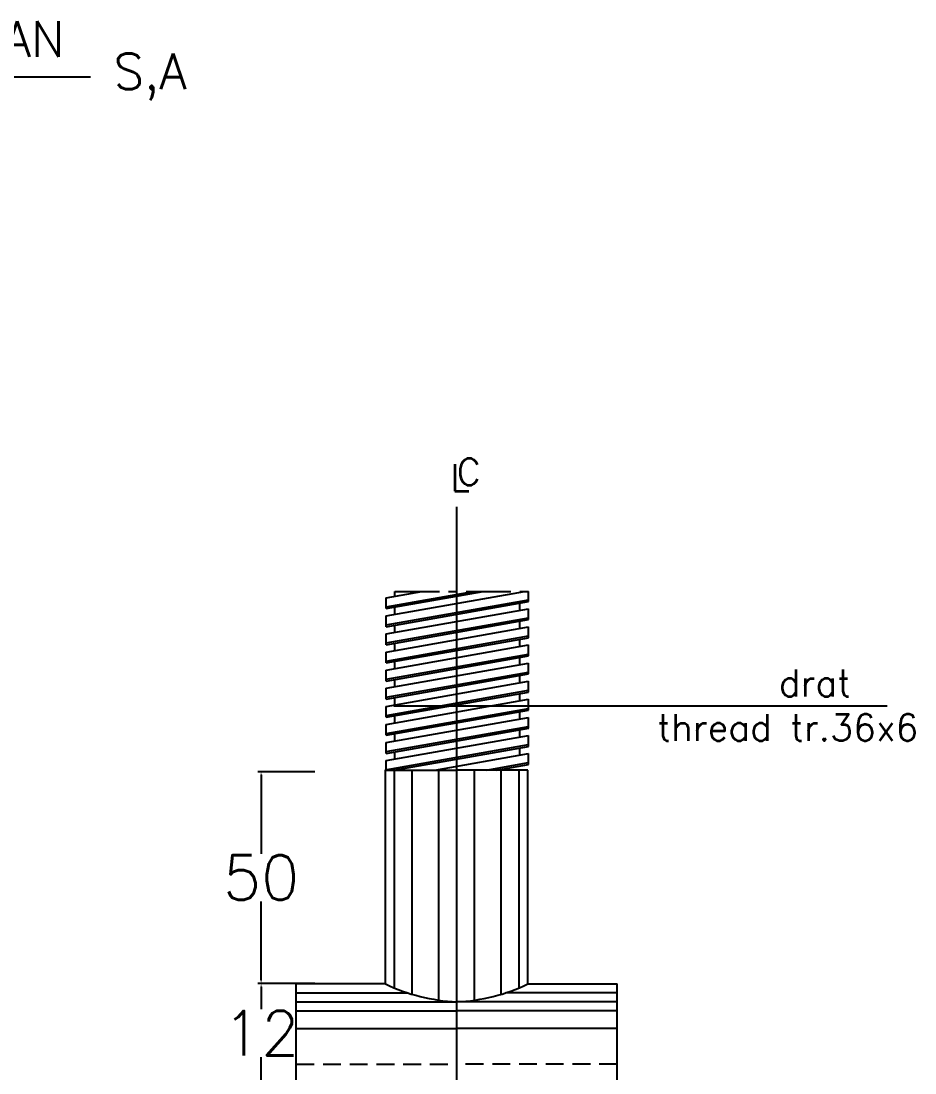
# Model space of a CAD drawing. Header units: metres. Extents: x 444 to 3227, y -3167 to -392.
# Drawn here: x 553.1 to 603.3, y -3085.3 to -3026.2 of the extents above; entities that cross this region are included whole.
import ezdxf

# ---------------------------------------------------------------- set-up
doc = ezdxf.new("R2010")
doc.units = ezdxf.units.M
doc.linetypes.add('CENTERX2', pattern=[4, 2.5, -0.5, 0.5, -0.5])
doc.linetypes.add('DASHEDX2', pattern=[1.5, 1, -0.5])
doc.layers.get('DEFPOINTS').update_dxf_attribs({"linetype": 'CONTINUOUS'})
for name, color, linetype in [('BANGUNAN', 7, 'CONTINUOUS'), ('DIMENSI', 7, 'CONTINUOUS'), ('TEX', 7, 'CONTINUOUS')]:
    doc.layers.add(name, color=color, linetype=linetype)
doc.styles.get("Standard").update_dxf_attribs({"font": 'Simplex.shx', "height": 2.5})
doc.dimstyles.get("Standard").update_dxf_attribs({"dimtxt": 0.18, "dimasz": 0.18, "dimexe": 0.18, "dimexo": 0.0625, "dimgap": 0.09, "dimtad": 0, "dimtih": 1, "dimtoh": 1, "dimdec": 4, "dimzin": 0, "dimdsep": 46, "dimtxsty": 'Standard', "dimcen": 0.09, "dimadec": 0, "dimazin": 0, "dimtfac": 1, "dimtdec": 4, "dimtofl": 0, "dimtmove": 0, "dimatfit": 3, "dimfxl": 1, "dimtolj": 1, "dimtzin": 0, "dimarcsym": 0})

# ---------------------------------------------------------------- blocks, each defined once
blk = doc.blocks.new('*D219')
at = {"layer": 'DEFPOINTS', "color": 0}
for p in [(566.61, -3080.234), (566.61, -3080.234), (566.61, -3085.81)]:
    blk.add_point(p, dxfattribs=at)
at = {"layer": 'DIMENSI', "color": 0, "lineweight": -2}
for p, q in [((566.547, -3080.234), (566.43, -3080.234)), ((566.61, -3080.414), (566.61, -3081.682)), ((566.61, -3085.63), (566.61, -3084.362)), ((566.547, -3085.81), (566.43, -3085.81))]:
    blk.add_line(p, q, dxfattribs=at)
at = {"layer": 'DIMENSI', "color": 0}
for points in [[(566.58, -3080.414), (566.64, -3080.414), (566.61, -3080.234)], [(566.58, -3085.63), (566.64, -3085.63), (566.61, -3085.81)]]:
    blk.add_solid(points, dxfattribs=at)
at = {"layer": 'DIMENSI', "color": 0, "insert": (566.61, -3083.022), "char_height": 2.5, "attachment_point": 5}
blk.add_mtext('\\A1;12', dxfattribs=at)
blk = doc.blocks.new('*D214')
at = {"layer": 'DEFPOINTS', "color": 0}
for p in [(566.61, -3068.349), (569.694, -3068.349), (569.694, -3080.234)]:
    blk.add_point(p, dxfattribs=at)
at = {"layer": 'DIMENSI', "color": 0, "lineweight": -2}
for p, q in [((569.632, -3068.349), (566.43, -3068.349)), ((566.61, -3068.529), (566.61, -3072.952)), ((566.61, -3080.054), (566.61, -3075.632)), ((569.632, -3080.234), (566.43, -3080.234))]:
    blk.add_line(p, q, dxfattribs=at)
at = {"layer": 'DIMENSI', "color": 0}
for points in [[(566.58, -3068.529), (566.64, -3068.529), (566.61, -3068.349)], [(566.58, -3080.054), (566.64, -3080.054), (566.61, -3080.234)]]:
    blk.add_solid(points, dxfattribs=at)
at = {"layer": 'DIMENSI', "color": 0, "insert": (566.61, -3074.292), "char_height": 2.5, "attachment_point": 5}
blk.add_mtext('\\A1;50', dxfattribs=at)

msp = doc.modelspace()

# ---------------------------------------------------------------- linework, layer by layer
at = {"layer": 'BANGUNAN', "color": 1}
for q in [(577.58411, -3053.49789), (577.58411, -3058.26128)]:
    msp.add_line((577.58411, -3105.46128), q, dxfattribs=at)
at = {"layer": 'BANGUNAN', "color": 2}
for p, q in [((573.61805, -3059.60599), (581.38132, -3058.23712)), ((573.61805, -3059.09828), (578.50194, -3058.23712)), ((573.61805, -3059.19982), (579.07782, -3058.23712)), ((573.61805, -3058.59056), (575.62255, -3058.23712)), ((574.11805, -3058.5024), (574.11805, -3058.23712)), ((581.61805, -3058.80463), (581.61805, -3058.23712)), ((573.61805, -3059.19982), (573.61805, -3058.59056)), ((573.61805, -3060.1137), (581.61805, -3058.70309)), ((573.61805, -3060.21525), (581.61805, -3058.80463)), ((581.11805, -3059.29896), (581.11805, -3058.89279)), ((573.61805, -3060.62142), (581.61805, -3059.2108)), ((574.11805, -3059.51783), (574.11805, -3059.11165)), ((581.61805, -3059.82006), (581.61805, -3059.2108)), ((573.61805, -3060.21525), (573.61805, -3059.60599)), ((573.61805, -3061.12913), (581.61805, -3059.71851)), ((573.61805, -3061.23067), (581.61805, -3059.82006)), ((574.11805, -3060.53325), (574.11805, -3060.12708)), ((581.11805, -3060.31439), (581.11805, -3059.90822)), ((573.61805, -3061.63684), (581.61805, -3060.22623)), ((573.61805, -3061.23067), (573.61805, -3060.62142)), ((573.61805, -3062.14456), (581.61805, -3060.73394)), ((581.61805, -3060.83548), (581.61805, -3060.22623)), ((573.61805, -3062.2461), (581.61805, -3060.83548)), ((573.61805, -3062.65227), (581.61805, -3061.24165)), ((574.11805, -3061.54868), (574.11805, -3061.14251)), ((581.11805, -3061.32982), (581.11805, -3060.92365)), ((581.61805, -3061.85091), (581.61805, -3061.24165)), ((573.61805, -3062.2461), (573.61805, -3061.63684)), ((573.61805, -3063.15998), (581.61805, -3061.74937)), ((573.61805, -3063.26152), (581.61805, -3061.85091)), ((581.11805, -3062.34524), (581.11805, -3061.93907)), ((573.61805, -3063.6677), (581.61805, -3062.25708)), ((574.11805, -3062.56411), (574.11805, -3062.15793)), ((581.61805, -3062.86634), (581.61805, -3062.25708)), ((573.61805, -3063.26152), (573.61805, -3062.65227)), ((573.61805, -3064.17541), (581.61805, -3062.76479)), ((573.61805, -3064.27695), (581.61805, -3062.86634)), ((581.11805, -3063.36067), (581.11805, -3062.9545)), ((573.61805, -3064.68312), (581.61805, -3063.27251)), ((573.61805, -3064.27695), (573.61805, -3063.6677)), ((574.11805, -3063.57953), (574.11805, -3063.17336)), ((581.61805, -3063.88176), (581.61805, -3063.27251)), ((573.61805, -3065.19084), (581.61805, -3063.78022)), ((573.61805, -3065.29238), (581.61805, -3063.88176)), ((573.61805, -3065.69855), (581.61805, -3064.28793)), ((574.11805, -3064.59496), (574.11805, -3064.18879)), ((581.11805, -3064.3761), (581.11805, -3063.96993)), ((581.61805, -3064.89719), (581.61805, -3064.28793)), ((573.61805, -3065.29238), (573.61805, -3064.68312)), ((573.61805, -3066.20626), (581.61805, -3064.79565)), ((573.61805, -3066.3078), (581.61805, -3064.89719)), ((573.61805, -3066.71398), (581.61805, -3065.30336)), ((574.11805, -3065.61039), (574.11805, -3065.20421)), ((581.11805, -3065.39152), (581.11805, -3064.98535)), ((581.61805, -3065.91262), (581.61805, -3065.30336)), ((573.61805, -3066.3078), (573.61805, -3065.69855)), ((573.61805, -3067.22169), (581.61805, -3065.81107)), ((573.61805, -3067.32323), (581.63542, -3065.90955)), ((581.11805, -3066.40695), (581.11805, -3066.00078)), ((573.61805, -3067.7294), (581.61805, -3066.31879)), ((574.11805, -3066.62581), (574.11805, -3066.21964)), ((581.61805, -3066.92804), (581.61805, -3066.31879)), ((573.58411, -3068.2431), (581.61805, -3066.8265)), ((573.61805, -3067.32323), (573.61805, -3066.71398)), ((574.05689, -3068.26128), (581.61805, -3066.92804)), ((574.11805, -3067.64124), (574.11805, -3067.23507)), ((581.11805, -3067.42238), (581.11805, -3067.01621)), ((573.61805, -3068.23712), (573.61805, -3067.7294)), ((576.36039, -3068.26128), (581.61805, -3067.33421)), ((579.23978, -3068.26128), (581.61805, -3067.84193)), ((581.61805, -3067.94347), (581.61805, -3067.33421)), ((573.58411, -3080.26128), (573.58411, -3068.2431)), ((573.58411, -3068.26128), (577.58411, -3068.26128)), ((574.08411, -3080.48374), (574.08411, -3068.26128)), ((575.08411, -3080.8387), (575.08411, -3068.26128)), ((576.58411, -3081.16762), (576.58411, -3068.26128)), ((581.58411, -3068.26128), (577.58411, -3068.26128)), ((578.58411, -3081.16762), (578.58411, -3068.26128)), ((579.81566, -3068.26128), (581.61805, -3067.94347)), ((580.08411, -3080.8387), (580.08411, -3068.26128)), ((581.08411, -3080.48374), (581.08411, -3068.26128)), ((581.58411, -3080.26128), (581.58411, -3068.26128)), ((568.58411, -3102.26128), (568.58411, -3080.26128)), ((573.58411, -3080.26128), (568.58411, -3080.26128)), ((568.58411, -3080.76128), (574.836, -3080.76128)), ((586.58411, -3080.76128), (580.33221, -3080.76128)), ((581.58411, -3080.26128), (586.58411, -3080.26128)), ((586.58411, -3102.26128), (586.58411, -3080.26128)), ((568.58411, -3081.26128), (577.58411, -3081.26128)), ((586.58411, -3081.26128), (577.58411, -3081.26128)), ((568.58411, -3081.76128), (577.58411, -3081.76128)), ((586.58411, -3081.76128), (577.58411, -3081.76128)), ((568.58411, -3082.76128), (577.58411, -3082.76128)), ((586.58411, -3082.76128), (577.58411, -3082.76128))]:
    msp.add_line(p, q, dxfattribs=at)
at = {"layer": 'BANGUNAN', "color": 2, "linetype": 'CENTERX2'}
msp.add_line((574.11805, -3058.23712), (581.61805, -3058.23712), dxfattribs=at)
at = {"layer": 'BANGUNAN', "color": 2, "linetype": 'DASHEDX2'}
for p in [(568.58411, -3084.76128), (586.58411, -3084.76128)]:
    msp.add_line(p, (577.58411, -3084.76128), dxfattribs=at)
at = {"layer": 'BANGUNAN', "color": 2}
for centre, start, end in [((578.05055, -3070.8955), 244.5040012, 267.4235119), ((577.11766, -3070.8955), 272.5764881, 295.4959988)]:
    msp.add_arc(centre, 10.37627, start, end, dxfattribs=at)
at = {"layer": 'TEX', "color": 2}
for p, q in [((557.03972, -3029.37959), (535.01255, -3029.37959)), ((574.05389, -3064.65766), (601.73833, -3064.65766))]:
    msp.add_line(p, q, dxfattribs=at)

# ---------------------------------------------------------------- texts
for s, height, p in [('TAMPAK DEPAN', 2, (535.44393, -3028.23316)), ('S,A', 2, (558.32741, -3030.05678)), ('L', 1.5, (577.22917, -3052.60221)), ('  C', 1.5, (575.52786, -3052.27828)), ('drat', 1.5, (595.65379, -3064.12325)), ('thread tr.36x6', 1.5, (588.83299, -3066.62325))]:
    msp.add_text(s, height=height, dxfattribs=at).set_placement(p)

# ---------------------------------------------------------------- dimensions: what is measured, and where the dimension line sits
at = {"layer": 'DIMENSI', "color": 2}
for p1, p2, distance, text, picture, middle in [((569.69419, -3080.23409), (569.69419, -3068.34903), 3.08452, '50', '*D214', (566.60967, -3074.29156)), ((566.60967, -3085.8098), (566.60967, -3080.23409), 0, '12', '*D219', (566.60967, -3083.02194))]:
    dim = msp.add_aligned_dim(p1=p1, p2=p2, distance=distance, text=text, dimstyle='Standard', dxfattribs=at)
    dim.commit()
    dim.dimension.update_dxf_attribs({"geometry": picture, "text_midpoint": middle})

doc.saveas('drawing.dxf')
